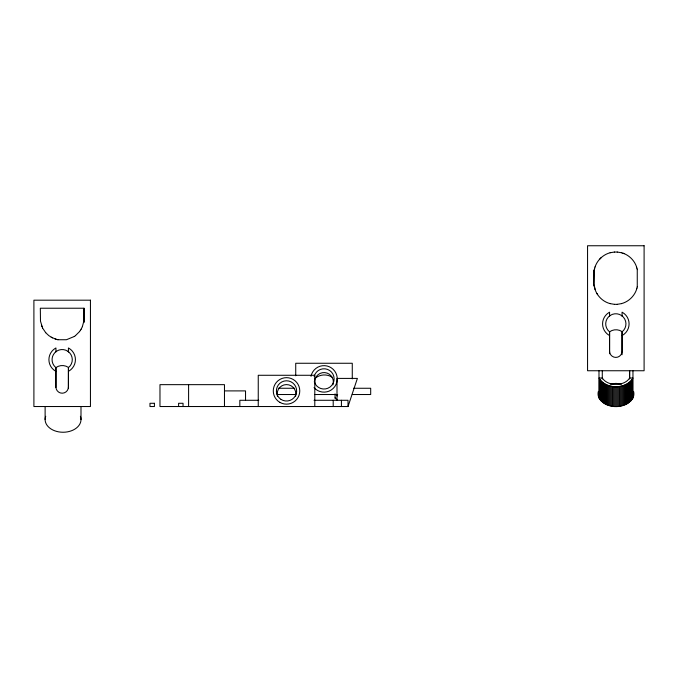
<?xml version="1.0" encoding="UTF-8"?>
<svg xmlns="http://www.w3.org/2000/svg" width="678" height="678" viewBox="0 0 678 678"><rect width="100%" height="100%" fill="white"/><g stroke="black" fill="none" stroke-linecap="round" stroke-linejoin="round"><path stroke-width="1.02" d="M83.835 321.135L83.996 308.227L40.324 308.227L40.485 321.135L42.553 327.957M595.115 289.531L593.979 283.929L594.377 269.607M594.004 272.446L594.14 271.022M83.86 321.135L82.36 326.652M637.261 286.769L637.261 269.607M594.352 269.607L594.699 268.208M636.93 288.158L637.278 286.769M594.674 268.208L595.115 266.844M636.515 289.531L636.956 288.158M224.469 406.529L224.469 384.655L159.974 384.655L159.974 406.529L348.017 406.529L357.391 378.409L337 378.409L337 400.283M595.089 266.844C597.403 260.038 603.2 254.555 610.166 252.741M636.54 289.531C634.227 296.328 628.43 301.812 621.463 303.625M82.377 326.652L81.089 329.22M632.54 378.816L632.955 378.036L629.608 378.036A14.806 10.475 0 0 1 615.971 384.434A14.806 10.475 0 0 1 602.327 378.036L598.988 378.036C605.7 389.418 625.15 389.57 632.54 378.816L632.54 398.698C625.15 409.461 605.7 409.309 598.988 397.927A17.933 12.687 0 0 1 598.377 391.376M632.54 398.698L632.955 397.927A17.933 12.687 0 0 0 633.557 391.376M80.335 330.432L81.114 329.22M79.504 331.601L80.36 330.432M79.529 331.601L75.461 335.635M599.386 259.454L601.403 257.428M55.859 351.738L56.393 351.348M610.047 315.558L609.514 315.956L609.581 312.194L609.2 312.397A13.246 13.246 0 0 0 609.2 335.347L609.581 335.542M74.3 336.474L75.487 335.635M74.326 336.474L66.419 339.737L57.884 339.737M68.419 371.332L68.8 371.129A13.246 13.246 0 0 0 68.8 348.178L68.419 347.984L68.419 351.696M622.073 335.542L622.455 335.347A13.246 13.246 0 0 0 622.455 312.397L622.073 312.194L622.073 315.914M610.302 384.172L615.971 383.375L621.54 384.146M610.141 252.741L614.395 252.046M621.489 303.625L617.234 304.329M614.378 252.046L617.26 252.046M617.26 304.329L614.378 304.329M278.378 388.265L294.43 388.265M353.577 388.265L370.688 388.265L370.688 394.52L352.272 394.52M224.596 390.901L245.538 390.901L245.538 400.283M277.31 394.52L295.727 394.52M314.541 394.52L337.661 394.52M258.793 400.283L239.834 400.283L239.834 406.529M314.007 400.283L348.017 400.283L348.017 406.529M617.234 252.046L621.489 252.741M614.395 304.329L610.141 303.625M55.121 339L57.901 339.737M621.463 252.741C628.43 254.547 634.269 260.021 636.54 266.844M610.166 303.625C602.25 301.608 595.869 294.786 594.352 286.769M56.511 339.415L51.214 337.229M622.836 253.157L624.175 253.665M52.494 337.898L48.833 335.635L45.706 332.703M55.927 371.332L55.545 371.129A13.246 13.246 0 0 1 55.545 348.178L55.927 347.984L55.927 351.696M621.836 315.728L622.362 316.134M68.181 351.509L68.707 351.924M335.83 394.554L337.398 395.901M335.051 393.876L335.051 398.054L337.398 400.071M45.723 332.703L42.528 327.957M596.886 293.438L597.64 294.65M41.46 325.313L41.96 326.652M636.515 266.844L636.956 268.208M636.93 268.208L637.278 269.607M622.065 354.721L622.023 331.584A10.95 10.95 0 0 0 609.556 331.822L609.293 331.61A10.128 10.128 0 0 1 608.539 316.846A10.128 10.128 0 0 1 623.311 317.058A10.128 10.128 0 0 1 622.141 331.788L622.073 351.17A6.246 6.246 0 0 1 615.827 357.416A6.246 6.246 0 0 1 609.581 351.17L609.581 331.83L609.564 353.755M68.402 388.401L68.368 367.374A10.95 10.95 0 0 0 55.901 367.603L55.638 367.391A10.128 10.128 0 0 1 54.884 352.636A10.128 10.128 0 0 1 69.656 352.84A10.128 10.128 0 0 1 68.486 367.569L68.419 386.952A6.246 6.246 0 0 1 62.173 393.206A6.246 6.246 0 0 1 55.927 386.952L55.927 367.612L55.91 387.452M632.955 370.713L632.955 397.927M632.057 379.57L632.057 399.452M631.506 380.299L631.506 400.19M630.879 381.002L630.879 400.893M630.201 381.68L630.201 401.571M629.65 370.603L629.65 378.985M629.608 370.713L629.608 378.036M629.455 382.324L629.455 402.207M628.65 382.926L628.65 402.817M627.794 383.494L627.794 403.385M626.887 384.019L626.887 403.91M625.938 384.502L625.938 404.393M624.938 384.943L624.938 404.834M623.904 385.333L623.904 405.224M622.836 385.68L622.836 405.563M621.734 385.968L621.734 405.859M620.607 386.214L620.607 406.097M619.472 386.401L619.472 406.283M618.311 386.536L618.311 406.419M617.141 386.613L617.141 406.503M615.971 386.646L615.971 406.529M614.793 386.613L614.793 406.503M613.624 386.536L613.624 406.419M612.471 386.401L612.471 406.283M611.327 386.214L611.327 406.097M610.2 385.968L610.2 405.859M609.107 385.68L609.107 405.563M608.039 385.333L608.039 405.224M606.996 384.943L606.996 404.834M606.005 384.502L606.005 404.393M605.047 384.019L605.047 403.91M604.14 383.494L604.14 403.385M603.284 382.926L603.284 402.817M602.479 382.324L602.479 402.207M602.284 370.603L602.284 378.985M601.742 381.68L601.742 401.571M601.055 381.002L601.055 400.893M600.437 380.299L600.437 400.19M599.877 379.57L599.877 399.452M599.394 378.816L599.394 398.698M598.988 370.713L598.988 397.927M593.767 270.115L593.767 286.006M352.272 378.892L352.272 363.264L295.727 363.264L295.727 375.765M341.424 400.283L341.424 406.529M333.203 400.283L333.203 406.529M314.795 406.529L314.795 375.281L258.25 375.281L258.25 406.529M188.594 384.655L188.594 406.529M183.043 406.529L183.043 403.283L178.602 403.283L178.602 406.529M84.233 308.609L84.233 322.296M83.979 308.227L83.979 319.711M80.996 406.961L80.996 419.563M45.121 406.961L45.121 419.563M80.385 416.284A17.933 12.687 0 0 1 63.062 432.25A17.933 12.687 0 0 1 45.731 416.284M335.635 397.35A14.187 13.924 0 0 1 335.051 398.054M315.024 378.4A14.187 13.924 0 0 1 332.262 377.29M311.007 376.307A13.246 13.246 0 0 1 329.339 366.764A13.246 13.246 0 0 1 334.686 386.723A13.246 13.246 0 0 1 314.041 387.63M314.728 383.307A9.373 9.373 0 0 1 324.787 372.603A9.373 9.373 0 0 1 332.923 384.833M314.177 376.451A10.128 10.128 0 0 1 329.652 370.493A10.128 10.128 0 0 1 329.966 387.079A10.128 10.128 0 0 1 314.27 381.697M277.497 396.52A9.373 9.373 0 0 1 286.387 384.587A9.373 9.373 0 0 1 295.608 396.257M644.1 245.75L587.555 245.75L587.555 370.747L644.1 370.747L644.1 245.75M90.445 300.185L33.9 300.185L33.9 406.529L90.445 406.529L90.445 300.185M154.423 403.283L149.982 403.283L149.982 406.529L154.423 406.529L154.423 403.283M279.895 402.376A13.246 13.246 0 0 0 299.769 390.901A13.246 13.246 0 0 0 279.895 379.434A13.246 13.246 0 0 0 279.895 402.376M281.056 399.427A10.128 10.128 0 0 0 296.633 391.376A10.128 10.128 0 0 0 281.87 381.909A10.128 10.128 0 0 0 281.056 399.427"/></g></svg>
